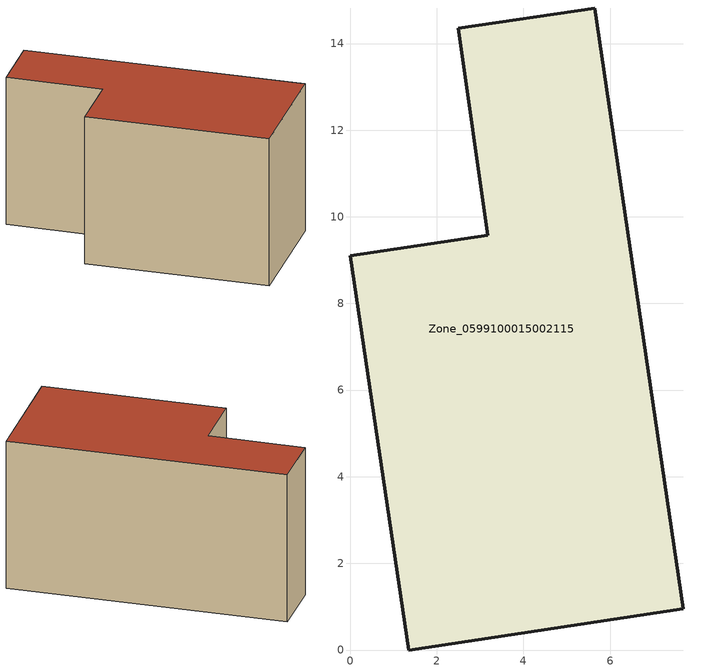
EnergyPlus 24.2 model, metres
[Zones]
Zone_0599100015002115
 floor ground (C_G): 7.69,0.95 1.35,0 0,9.1 3.18,9.57 2.5,14.35 5.64,14.82 z1.03
 wall outside (C_F): 1.35,0 7.69,0.95 5.64,14.82 2.5,14.35 3.18,9.57 0,9.1 1.35,0 z1.03:8.84
 roof outside (C_R): 0,9.1 1.35,0 7.69,0.95 5.64,14.82 2.5,14.35 3.18,9.57 z8.84
[BUILDING]
Pand.0599100015002115: North Axis=0; Terrain=City; Loads Convergence Tolerance Value=0.04; Temperature Convergence Tolerance Value=0.4; Solar Distribution=FullExterior; Maximum Number of Warmup Days=25; Minimum Number of Warmup Days=1
[Site:Location]
Rotterdam.The.Hague.AP_ZH_NLD Design_Conditions: Latitude=51.96; Longitude=4.45; Time Zone=1; Elevation=-4.5
[SITE:GROUNDTEMPERATURE:BUILDINGSURFACE]
18, 18, 18, 18, 18, 18, 18, 18, 18, 18, 18, 18
[MATERIAL] Thermal Absorptance=0.9; Solar Absorptance=0.7; Visible Absorptance=0.7
Name | Roughness | Thickness | Conductivity | Density | Specific Heat
G.TC.1975-1991 | MediumSmooth | 0.15 | 0.288461 | 540 | 1210
F.TC.1975-1991 | Rough | 0.3 | 0.230769 | 1920 | 840
R.TC.1975-1991 | MediumRough | 0.2 | 0.153846 | 1500 | 1000
[CONSTRUCTION]
C_G: G.TC.1975-1991
C_F: F.TC.1975-1991
C_R: R.TC.1975-1991
[ZONE]
Zone_0599100015002115: Type=1; Multiplier=1; Ceiling Height=Autocalculate; Volume=Autocalculate; Floor Area=autocalculate; Part of Total Floor Area=Yes
[ZONEINFILTRATION:DESIGNFLOWRATE]
Infil_Zone_0599100015002115: Zone or ZoneList or Space or SpaceList=Zone_0599100015002115; Schedule=AlwaysOn; Design Flow Rate Calculation Method=Flow/Area; Flow Rate per Floor Area=0.003; Constant Term Coefficient=1; Temperature Term Coefficient=0; Velocity Term Coefficient=0; Velocity Squared Term Coefficient=0
[HVACTEMPLATE:ZONE:IDEALLOADSAIRSYSTEM]
Zone_0599100015002115: Maximum Heating Supply Air Temperature=50; Minimum Cooling Supply Air Temperature=13; Maximum Heating Supply Air Humidity Ratio=0.0156; Minimum Cooling Supply Air Humidity Ratio=0.0077; Heating Limit=NoLimit; Cooling Limit=NoLimit; Dehumidification Control Type=ConstantSensibleHeatRatio; Cooling Sensible Heat Ratio=0.7; Dehumidification Setpoint=60; Humidification Control Type=None; Humidification Setpoint=30; Outdoor Air Method=None; Outdoor Air Flow Rate per Person=0.00944; Outdoor Air Flow Rate per Zone Floor Area=0; Outdoor Air Flow Rate per Zone=0; Demand Controlled Ventilation Type=None; Outdoor Air Economizer Type=NoEconomizer; Heat Recovery Type=None; Sensible Heat Recovery Effectiveness=0.7; Latent Heat Recovery Effectiveness=0.65
[ZONECONTROL:THERMOSTAT]
ThermostatControl_Zone_0599100015002115: Zone or ZoneList=Zone_0599100015002115; Control Type Schedule=DualSetpointControlType; Control 1=Thermostat_Zone_0599100015002115; Temperature Difference Between Cutout And Setpoint=0
[THERMOSTATSETPOINT:DUALSETPOINT]
Thermostat_Zone_0599100015002115: Heating Setpoint Temperature Schedule=HeatingSetpoint_Zone_0599100015002115; Cooling Setpoint Temperature Schedule=CoolingSetpoint_Zone_0599100015002115
[SCHEDULE:COMPACT]
HeatingSetpoint_Zone_0599100015002115: Through: 12/31, For: AllDays, Until: 24:00, 21
CoolingSetpoint_Zone_0599100015002115: Through: 12/31, For: AllDays, Until: 24:00, 24
DualSetpointControlType: Through: 12/31, For: AllDays, Until: 24:00, 4
AlwaysOn: Through: 12/31, For: AllDays, Until: 24:00, 1
